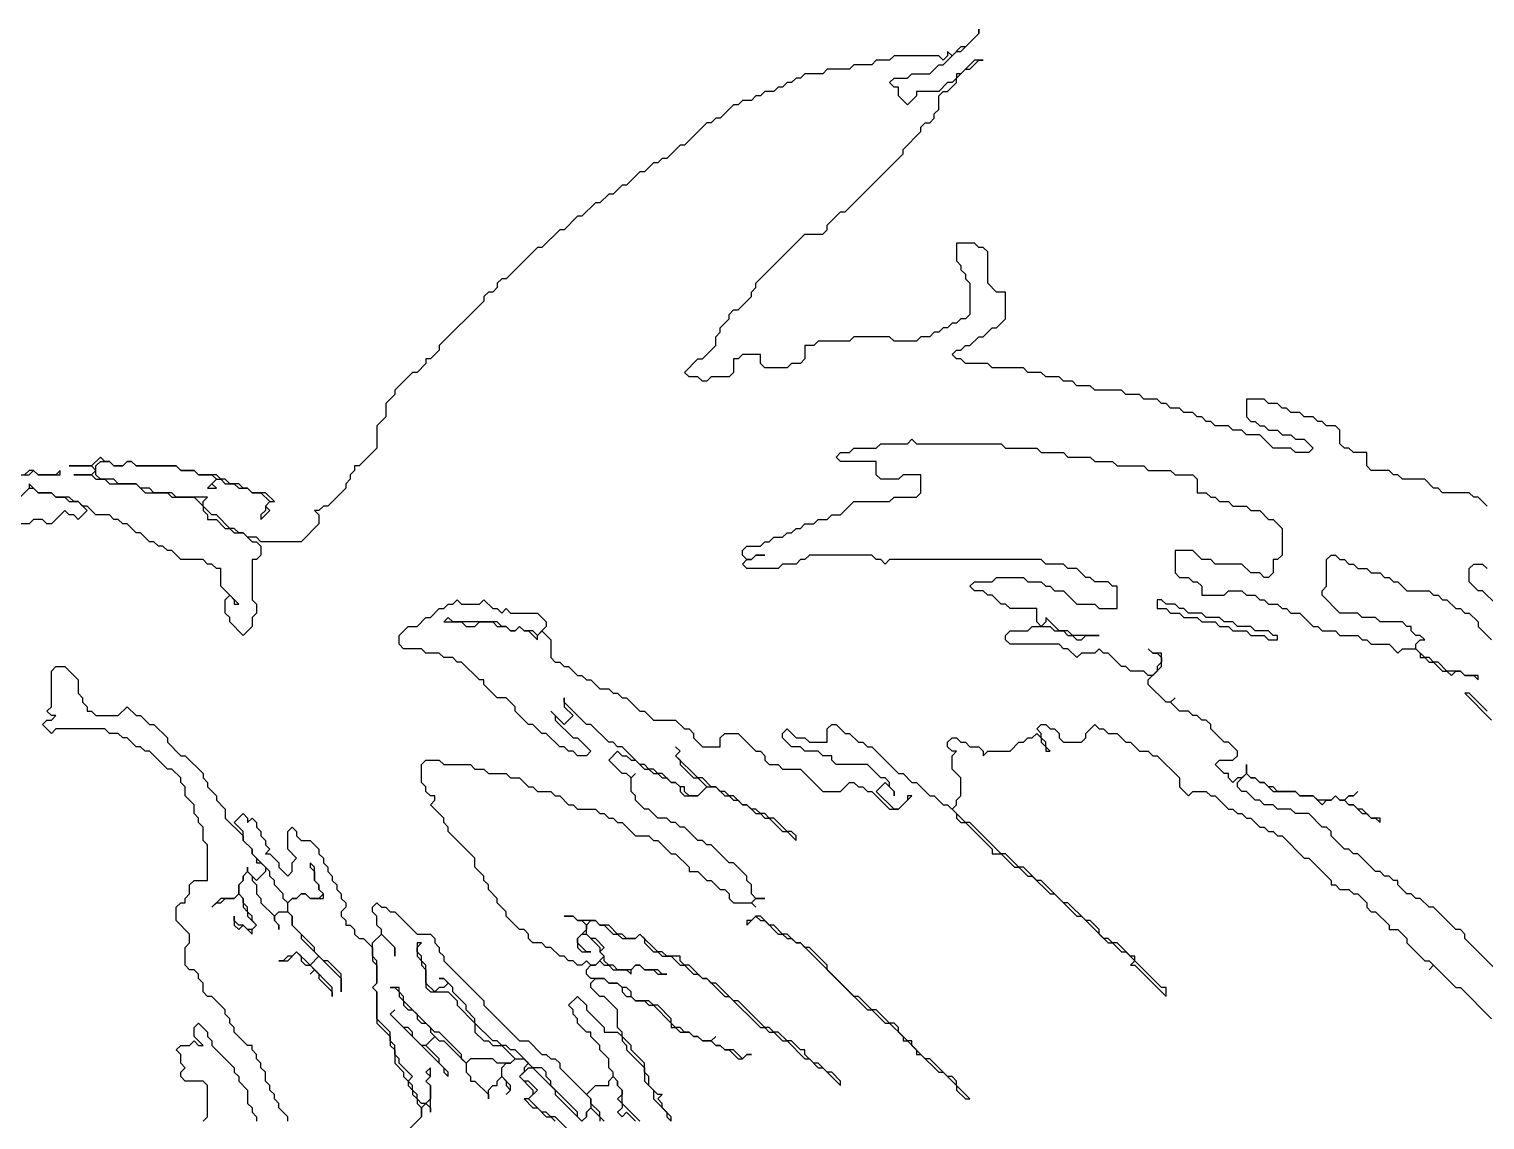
# Model space of a CAD drawing. Header units: metres. Extents: x 0 to 500, y 0 to 703.
# Drawn here: x 200.88 to 241.69, y 614.54 to 645.12 of the extents above; entities that cross this region are included whole.
import ezdxf

# ---------------------------------------------------------------- set-up
doc = ezdxf.new("R2010")
doc.units = ezdxf.units.M

msp = doc.modelspace()

# ---------------------------------------------------------------- linework, layer by layer
for points in [[(241.75, 631.75), (241.5, 632), (241.375, 632), (241.25, 632.125), (240.5, 632.125), (240.375, 632.25), (240.25, 632.25), (240, 632.5), (239.375, 632.5), (239.25, 632.625), (239.125, 632.625), (239, 632.75), (238.5, 632.75), (238.375, 632.875), (238.375, 633.25), (238, 633.25), (237.875, 633.375), (237.75, 633.375), (237.625, 633.5), (237.625, 633.875), (237.5, 634), (237.25, 634), (237.125, 634.125), (237, 634.125), (236.875, 634.25), (236.625, 634.25), (236.5, 634.375), (236.25, 634.375), (236.125, 634.5), (236, 634.5), (235.875, 634.625), (235.625, 634.625), (235.5, 634.75), (235, 634.75), (235, 634.25), (235.125, 634.125), (235.25, 634.125), (235.375, 634), (235.5, 634), (235.625, 633.875), (235.875, 633.875), (236, 633.75), (236.25, 633.75), (236.375, 633.625), (236.625, 633.625), (236.875, 633.375), (236.75, 633.25), (236.375, 633.25), (236.25, 633.375), (235.75, 633.375), (235.375, 633.75), (235, 633.75), (234.875, 633.875), (234.625, 633.875), (234.5, 634), (234.125, 634), (234, 634.125), (233.875, 634.125), (233.75, 634.25), (233.625, 634.25), (233.5, 634.375), (233.25, 634.375), (233.125, 634.5), (232.875, 634.5), (232.75, 634.625), (232.625, 634.625), (232.5, 634.75), (232.125, 634.75), (232, 634.875), (231.625, 634.875), (231.5, 635), (230.75, 635), (230.625, 635.125), (230.25, 635.125), (230.125, 635.25), (229.875, 635.25), (229.75, 635.375), (229.375, 635.375), (229.25, 635.5), (228.875, 635.5), (228.75, 635.625), (227.875, 635.625), (227.75, 635.75), (227.125, 635.75), (227, 635.875), (226.875, 635.875), (226.75, 636), (226.875, 636.125), (227, 636.125), (227.125, 636.25), (227.25, 636.25), (227.5, 636.5), (227.625, 636.5), (227.875, 636.75), (228, 636.75), (228.25, 637), (228.25, 637.75), (228, 637.75), (227.75, 638), (227.75, 638.875), (227.625, 639), (227.5, 639), (227.375, 639.125), (226.875, 639.125), (226.875, 638.625), (227, 638.5), (227, 638.375), (227.125, 638.25), (227.125, 638.125), (227.25, 638), (227.25, 637.125), (227.125, 637), (227, 637), (226.875, 636.875), (226.75, 636.875), (226.625, 636.75), (226.5, 636.75), (226.375, 636.625), (226.25, 636.625), (226.125, 636.5), (225.875, 636.5), (225.75, 636.375), (225.125, 636.375), (225, 636.5), (224, 636.5), (223.875, 636.375), (223, 636.375), (222.875, 636.25), (222.625, 636.25), (222.625, 635.875), (222.5, 635.75), (222.25, 635.75), (222.125, 635.625), (221.5, 635.625), (221.375, 635.75), (221.375, 636), (220.875, 636), (220.75, 635.875), (220.625, 635.875), (220.625, 635.5), (220.5, 635.375), (220, 635.375), (219.875, 635.25), (219.75, 635.25), (219.625, 635.375), (219.375, 635.375), (219.25, 635.5), (219.625, 635.875), (219.75, 635.875), (220.125, 636.25), (220.125, 636.5), (220.25, 636.625), (220.25, 636.75), (220.5, 637), (220.5, 637.125), (220.625, 637.25), (220.75, 637.25), (221.125, 637.625), (221.125, 637.75), (221.25, 637.875), (221.25, 638), (222.625, 639.375), (223.125, 639.375), (223.25, 639.5), (223.25, 639.625), (223.625, 640), (223.75, 640), (225.375, 641.625), (225.375, 641.75), (225.875, 642.25), (225.875, 642.375), (226, 642.5), (226.125, 642.5), (226.25, 642.625), (226.25, 642.75), (226.375, 642.875), (226.375, 643.25), (226.5, 643.375), (226.625, 643.375), (226.875, 643.625), (226.875, 643.75), (227.125, 644), (227.25, 644), (227.5, 644.25), (227.625, 644.25), (227.375, 644.25), (227, 643.875), (226.875, 643.875), (226.875, 643.75), (226.75, 643.625), (226.625, 643.625), (226.375, 643.375), (225.75, 643.375), (225.75, 643.25), (225.5, 643), (225.25, 643.25), (225.25, 643.5), (225.125, 643.5), (225, 643.625), (225.125, 643.75), (225.5, 643.75), (225.625, 643.875), (226.125, 643.875), (226.375, 644.125), (226.5, 644.125), (226.875, 644.5), (227, 644.5), (227.5, 645), (227.5, 645.125), (227.5, 645), (227.125, 644.625), (227, 644.625), (226.75, 644.375), (226.625, 644.5), (226.625, 644.375), (226.5, 644.25), (226.375, 644.375), (225.125, 644.375), (225, 644.25), (224.625, 644.25), (224.5, 644.125), (224, 644.125), (223.875, 644), (223.25, 644), (223.125, 643.875), (222.625, 643.875), (222.5, 643.75), (222.375, 643.75), (222.25, 643.625), (222.125, 643.625), (222, 643.5), (221.875, 643.5), (221.75, 643.375), (221.5, 643.375), (221.375, 643.25), (221.25, 643.25), (221.125, 643.125), (220.875, 643.125), (220.75, 643), (220.625, 643), (220.25, 642.625), (220.125, 642.625), (220, 642.5), (219.875, 642.5), (219.25, 641.875), (219.125, 641.875), (218.75, 641.5), (218.625, 641.5), (218.5, 641.375), (218.375, 641.375), (218.125, 641.125), (218, 641.125), (217.625, 640.75), (217.5, 640.75), (217.25, 640.5), (217.125, 640.5), (216.875, 640.25), (216.75, 640.25), (216.375, 639.875), (216.25, 639.875), (215.875, 639.5), (215.75, 639.5), (215.25, 639), (215.125, 639), (214.25, 638.125), (214.125, 638.125), (214, 638), (214, 637.875), (213.875, 637.75), (213.75, 637.75), (213.625, 637.625), (213.625, 637.5), (212.375, 636.25), (212.375, 636.125), (212.125, 635.875), (212, 635.875), (212, 635.75), (211.75, 635.5), (211.625, 635.5), (211.125, 635), (211.125, 634.875), (210.875, 634.625), (210.875, 634.25), (210.625, 634), (210.625, 633.375), (210.125, 632.875), (210, 632.875), (210, 632.75), (209.875, 632.625), (209.875, 632.5), (209.75, 632.375), (209.75, 632.25), (209.25, 631.75), (209.125, 631.75), (209, 631.625), (208.875, 631.625), (209, 631.5), (209, 631.25), (208.5, 630.75), (207.375, 630.75), (207.25, 630.875), (207, 630.875), (206.875, 631), (206.75, 631), (206.625, 631.125), (206.5, 631.125), (206.125, 631.5), (206, 631.5), (205.75, 631.75), (205.75, 631.875), (205.875, 632), (205, 632), (204.875, 632.125), (204.375, 632.125), (204.25, 632.25), (204, 632.25), (203.875, 632.375), (203.375, 632.375), (203.25, 632.5), (202.875, 632.5), (202.75, 632.625), (202.75, 632.875), (202.875, 633), (203.125, 633), (203.25, 632.875), (203.5, 632.875), (203.625, 633), (203.75, 633), (203.875, 632.875), (205, 632.875), (205.125, 632.75), (205.5, 632.75), (205.625, 632.625), (206, 632.625), (206.125, 632.5), (205.875, 632.25), (206.125, 632.25), (206, 632.375), (206.125, 632.5), (206.25, 632.5), (206.375, 632.375), (206.625, 632.375), (206.75, 632.25), (207, 632.25), (207.125, 632.125), (207.375, 632.125), (207.625, 631.875), (207.5, 631.75), (207.5, 631.625), (207.375, 631.5), (207.375, 631.375), (207.625, 631.625), (207.5, 631.75), (207.625, 631.875), (207.75, 631.875), (207.5, 632.125), (207.125, 632.125), (207, 632.25), (206.875, 632.25), (206.75, 632.375), (206.5, 632.375), (206.375, 632.5), (206.25, 632.5), (206.125, 632.625), (205.625, 632.625), (205.5, 632.75), (205.125, 632.75), (205, 632.875), (203.875, 632.875), (203.75, 633), (203.625, 633), (203.5, 632.875), (203.25, 632.875), (203.125, 633), (203, 633), (202.875, 633.125), (202.625, 632.875), (202, 632.875), (202.625, 632.875), (202.75, 632.75), (202.625, 632.625), (202.125, 632.625), (202.625, 632.625), (202.75, 632.5), (203, 632.5), (203.125, 632.375), (203.875, 632.375), (204.125, 632.125), (204.75, 632.125), (204.875, 632), (205.5, 632), (205.75, 631.75), (205.75, 631.625), (205.875, 631.5), (205.875, 631.375), (206.125, 631.375), (206.375, 631.125), (206.5, 631.125), (206.625, 631), (206.875, 631), (207.125, 630.75), (207.25, 630.75), (207.375, 630.625), (207.375, 630.375), (207.25, 630.25), (207.125, 630.25), (207.125, 629.125), (207.25, 629), (207.25, 628.75), (207.125, 628.625), (207.125, 628.375), (206.875, 628.125), (206.5, 628.5), (206.5, 628.625), (206.375, 628.75), (206.375, 629.125), (206.5, 629.25), (206.625, 629.125), (206.625, 629), (206.75, 629), (206.25, 629.5), (206.25, 630), (206.125, 630), (206, 630.125), (205.875, 630.125), (205.75, 630.25), (205.125, 630.25), (204.875, 630.5), (204.75, 630.5), (204.625, 630.625), (204.5, 630.625), (204.375, 630.75), (204.25, 630.75), (204, 631), (203.875, 631), (203.625, 631.25), (203.5, 631.25), (203.375, 631.375), (203.25, 631.375), (203.125, 631.5), (202.75, 631.5), (202.5, 631.75), (202.375, 631.75), (202.25, 631.875), (202.125, 631.875), (202, 632), (201.625, 632), (201.5, 632.125), (201.125, 632.125), (200.875, 632.375), (200.875, 632.25), (200.625, 632)], [(242.25, 618.5), (241.125, 619.625), (241.125, 619.75), (241, 619.875), (240.875, 619.875), (240.25, 620.5), (240.125, 620.5), (239.875, 620.75), (239.75, 620.75), (239.625, 620.875), (239.5, 620.875), (239.25, 621.125), (239.25, 621.25), (239.125, 621.25), (239, 621.375), (238.875, 621.375), (238.75, 621.5), (238.625, 621.5), (238.125, 622), (238, 622), (237.875, 622.125), (237.75, 622.125), (237.375, 622.5), (237.375, 622.625), (237.25, 622.75), (237.125, 622.75), (236.75, 623.125), (236.375, 623.125), (236.25, 623.25), (235.875, 623.25), (235.75, 623.375), (235.5, 623.375), (235.375, 623.5), (235.25, 623.5), (235, 623.75), (234.875, 623.75), (234.75, 623.875), (234.75, 624), (235, 624.25), (235.125, 624.125), (235.25, 624.125), (235.375, 624), (235.5, 624), (235.75, 623.75), (236.375, 623.75), (236.5, 623.625), (236.875, 623.625), (237.125, 623.375), (237.25, 623.5), (237.375, 623.5), (237.5, 623.625), (237.625, 623.5), (237.75, 623.5), (237.875, 623.375), (238, 623.375), (238.25, 623.125), (238.375, 623.125), (238.5, 623), (238.625, 623), (238.75, 622.875), (238.75, 623), (238.5, 623), (238.25, 623.25), (238.125, 623.25), (238, 623.375), (237.875, 623.375), (237.75, 623.5), (237.875, 623.625), (238, 623.625), (238.125, 623.75), (238, 623.625), (237.875, 623.625), (237.75, 623.5), (237.625, 623.5), (237.5, 623.625), (237.375, 623.5), (237, 623.5), (236.875, 623.625), (236.5, 623.625), (236.375, 623.75), (235.875, 623.75), (235.75, 623.875), (235.625, 623.875), (235.5, 624), (235.375, 624), (235.25, 624.125), (235.125, 624.125), (235, 624.25), (235, 624.5), (235, 624.25), (234.875, 624.125), (234.75, 624.125), (234.625, 624), (234.5, 624.125), (234.5, 624.25), (234.375, 624.25), (234.125, 624.5), (234.25, 624.625), (234.625, 624.625), (234.75, 624.75), (234.75, 624.875), (234.5, 625.125), (234.375, 625.125), (234, 625.5), (234, 625.625), (233.875, 625.75), (233.75, 625.75), (233.625, 625.875), (233.5, 625.875), (233.375, 626), (233.125, 626), (232.875, 626.25), (233, 626.375), (232.875, 626.25), (232.75, 626.25), (232.25, 626.75), (232.25, 626.875), (232.625, 627.25), (232.625, 627.625), (232.375, 627.625), (232.25, 627.75), (232.375, 627.625), (232.5, 627.625), (232.625, 627.5), (232.625, 627.375), (232.5, 627.25), (232.5, 627.125), (232.375, 627), (232.25, 627), (232.125, 627.125), (231.75, 627.125), (231.625, 627.25), (231.5, 627.25), (231.125, 627.625), (231, 627.625), (230.875, 627.75), (230.75, 627.625), (230.375, 627.625), (230.25, 627.5), (230, 627.75), (229.875, 627.75), (229.75, 627.875), (228.375, 627.875), (228.25, 628), (228.25, 628.125), (228.375, 628.25), (228.875, 628.25), (229, 628.375), (229.5, 628.375), (229.625, 628.25), (229.875, 628.25), (230, 628.125), (230.125, 628.125), (230.25, 628), (230.375, 628), (230.5, 628.125), (230.875, 628.125), (230.125, 628.125), (230, 628.25), (229.75, 628.25), (229.375, 628.625), (229.375, 628.5), (229.25, 628.375), (229.125, 628.5), (229.125, 628.875), (228.375, 628.875), (228.25, 629), (228.125, 629), (227.875, 629.25), (227.75, 629.25), (227.625, 629.375), (227.375, 629.375), (227.25, 629.5), (227.375, 629.625), (227.875, 629.625), (228, 629.75), (228.75, 629.75), (228.875, 629.625), (229.25, 629.625), (229.375, 629.5), (229.5, 629.5), (229.625, 629.375), (229.875, 629.375), (230.25, 629), (230.75, 629), (230.875, 628.875), (231.375, 628.875), (231.375, 629.5), (231.25, 629.5), (231.125, 629.625), (230.75, 629.625), (230.625, 629.75), (230.5, 629.75), (230.25, 630), (230, 630), (229.875, 630.125), (229.375, 630.125), (229.25, 630.25), (225, 630.25), (224.875, 630.125), (224.75, 630.25), (224.625, 630.25), (224.5, 630.375), (222.75, 630.375), (222.625, 630.25), (222.5, 630.25), (222.375, 630.125), (222, 630.125), (221.875, 630), (221, 630), (220.875, 630.125), (221, 630.25), (221.125, 630.25), (221.25, 630.375), (221.5, 630.375), (221.25, 630.375), (221.125, 630.25), (221, 630.25), (220.875, 630.375), (220.875, 630.5), (221, 630.625), (221.375, 630.625), (221.5, 630.75), (221.625, 630.75), (221.75, 630.875), (222, 630.875), (222.125, 631), (222.25, 631), (222.375, 631.125), (222.5, 631.125), (222.625, 631.25), (222.875, 631.25), (223, 631.375), (223.25, 631.375), (223.375, 631.5), (223.625, 631.5), (224, 631.875), (225, 631.875), (225.125, 632), (225.75, 632), (225.875, 632.125), (225.875, 632.625), (225.375, 632.625), (225.25, 632.5), (224.75, 632.5), (224.625, 632.625), (224.625, 633), (223.625, 633), (223.5, 633.125), (223.625, 633.25), (223.875, 633.25), (224, 633.375), (224.625, 633.375), (224.75, 633.5), (225.5, 633.5), (225.625, 633.625), (225.75, 633.5), (228.125, 633.5), (228.25, 633.375), (229.125, 633.375), (229.25, 633.25), (229.875, 633.25), (230, 633.125), (230.625, 633.125), (230.75, 633), (231.25, 633), (231.375, 632.875), (232.125, 632.875), (232.25, 632.75), (232.875, 632.75), (233, 632.625), (233.5, 632.625), (233.625, 632.5), (233.625, 632.125), (233.875, 632.125), (234, 632), (234.125, 632), (234.25, 631.875), (234.5, 631.875), (234.625, 631.75), (235, 631.75), (235.125, 631.625), (235.375, 631.625), (235.625, 631.375), (235.75, 631.375), (236, 631.125), (236, 630.375), (235.875, 630.25), (235.75, 630.25), (235.75, 629.875), (235.625, 629.75), (235.5, 629.75), (235.375, 629.875), (235.125, 629.875), (234.875, 630.125), (234.125, 630.125), (234, 630.25), (233.75, 630.25), (233.5, 630.5), (233, 630.5), (233, 629.875), (233.125, 629.75), (233.375, 629.75), (233.5, 629.625), (233.625, 629.625), (233.75, 629.5), (233.75, 629.25), (234.375, 629.25), (234.5, 629.375), (234.875, 629.375), (235, 629.25), (235.25, 629.25), (235.375, 629.125), (235.5, 629.125), (235.625, 629), (235.875, 629), (236, 628.875), (236.125, 628.875), (236.25, 628.75), (236.5, 628.75), (236.875, 628.375), (237, 628.375), (237.125, 628.25), (237.5, 628.25), (237.625, 628.125), (238.125, 628.125), (238.25, 628), (238.375, 628), (238.5, 627.875), (239, 627.875), (239.25, 627.625), (239.375, 627.75), (239.75, 627.75), (239.875, 627.625), (239.875, 627.5), (240, 627.5), (240.125, 627.375), (240.25, 627.375), (240.5, 627.125), (240.625, 627.125), (240.75, 627), (240.875, 627.125), (241, 627.125), (241.125, 627), (241.375, 627), (241.5, 626.875), (241.5, 627), (241.125, 627), (241, 627.125), (240.625, 627.125), (240.375, 627.375), (240.25, 627.375), (240.125, 627.5), (240, 627.5), (239.75, 627.75), (239.75, 627.875), (239.875, 628), (240, 628), (239.875, 628.125), (239.75, 628.125), (239.625, 628.25), (239.625, 628.375), (239.5, 628.375), (239.375, 628.5), (238.75, 628.5), (238.625, 628.625), (238.25, 628.625), (238.125, 628.75), (237.625, 628.75), (237.125, 629.25), (237.125, 629.375), (237.25, 629.5), (237.25, 630.25), (237.375, 630.375), (237.5, 630.375), (237.625, 630.25), (237.75, 630.25), (237.875, 630.125), (238, 630.125), (238.125, 630), (238.375, 630), (238.5, 629.875), (238.75, 629.875), (238.875, 629.75), (239, 629.75), (239.125, 629.625), (239.25, 629.625), (239.5, 629.375), (240.125, 629.375), (240.25, 629.25), (240.375, 629.25), (240.5, 629.125), (240.625, 629.125), (240.875, 628.875), (241, 628.875), (241.125, 628.75), (241.25, 628.75), (241.5, 628.5), (241.5, 628.375), (241.875, 628)], [(200.625, 632.625), (200.875, 632.625), (201, 632.75), (201.125, 632.625), (201.75, 632.625), (201.75, 632.75), (201.625, 632.625), (201.125, 632.625), (201, 632.75), (200.875, 632.75), (200.75, 632.625)], [(200.625, 632), (200.875, 632.25), (201, 632.25), (201.125, 632.125), (201.5, 632.125), (201.625, 632), (201.875, 632), (202, 631.875), (202.25, 631.875), (202.5, 631.625), (202.25, 631.375), (202.125, 631.5), (202, 631.5), (201.875, 631.625), (201.5, 631.25), (201.375, 631.25), (201.25, 631.375), (201, 631.375), (200.875, 631.25), (200.625, 631.25)], [(242, 629), (241.625, 629.375), (241.5, 629.375), (241.25, 629.625), (241.25, 630), (241.375, 630.125), (241.625, 630.125), (241.75, 630)], [(218.875, 614.5), (218.875, 614.625), (218.625, 614.875), (218.625, 615), (218.5, 615.125), (218.625, 615.25), (218.5, 615.25), (218.25, 615.5), (218.25, 615.75), (218.125, 615.875), (218.125, 616.125), (217.75, 616.5), (217.75, 616.625), (217.5, 616.875), (217.5, 617), (217.375, 617.125), (217.375, 617.625), (217, 618), (216.875, 618), (216.625, 618.25), (216.625, 618.375), (216.75, 618.5), (217, 618.5), (217.125, 618.375), (217.375, 618.375), (217.5, 618.25), (217.5, 618.125), (217.625, 618), (217.75, 618), (217.875, 617.875), (218.125, 617.875), (218.25, 617.75), (218.375, 617.75), (218.875, 617.25), (218.875, 617.125), (219, 617.125), (219.125, 617), (219.375, 617), (219.5, 616.875), (219.625, 616.875), (219.75, 616.75), (220, 616.75), (220.125, 616.625), (220.25, 616.625), (220.375, 616.5), (220.5, 616.5), (220.75, 616.25), (220.875, 616.25), (221, 616.375), (221.125, 616.375), (221, 616.375), (220.875, 616.25), (220.625, 616.5), (220.375, 616.5), (220.25, 616.625), (220.125, 616.625), (220, 616.75), (220.125, 616.875), (220, 616.75), (219.75, 616.75), (219.625, 616.875), (219.5, 616.875), (219.375, 617), (219.25, 617), (219.125, 617.125), (219, 617.125), (218.875, 617.25), (218.875, 617.375), (218.5, 617.75), (218.375, 617.75), (218.25, 617.875), (217.875, 617.875), (217.75, 618), (217.75, 618.125), (217.625, 618.25), (217.5, 618.25), (217.375, 618.375), (217.125, 618.375), (217, 618.5), (216.625, 618.5), (216.5, 618.625), (216.5, 618.75), (216.625, 618.875), (216.75, 618.875), (216.875, 619), (217, 618.875), (217.125, 618.875), (217.25, 618.75), (217.625, 618.75), (217.75, 618.625), (217.75, 618.75), (217.875, 618.875), (218, 618.875), (218.125, 618.75), (218.375, 618.75), (218.5, 618.625), (218.75, 618.625), (218.625, 618.625), (218.5, 618.75), (218.125, 618.75), (218, 618.875), (217.875, 618.875), (217.75, 618.75), (217.375, 618.75), (217.25, 618.875), (217.125, 618.875), (217, 619), (217, 619.125), (216.875, 619.25), (217, 619.375), (216.75, 619.625), (216.625, 619.625), (216.5, 619.75), (216.5, 620), (216.625, 620.125), (216.75, 620.125), (216.875, 620), (217, 620), (217.25, 619.75), (217.375, 619.75), (217.5, 619.625), (217.875, 619.625), (218, 619.75), (218.125, 619.625), (218.125, 619.5), (218.375, 619.25), (218.5, 619.25), (218.625, 619.125), (218.875, 619.125), (219.125, 618.875), (219.25, 618.875), (219.5, 618.625), (219.625, 618.625), (219.75, 618.5), (219.875, 618.5), (220.375, 618), (220.5, 618), (221.375, 617.125), (221.5, 617.125), (221.625, 617), (221.75, 617), (222, 616.75), (222.125, 616.75), (222.625, 616.25), (222.75, 616.25), (223, 616), (223.125, 616), (223.625, 615.5), (223.625, 615.625), (223.375, 615.875), (223.25, 615.875), (223, 616.125), (222.875, 616.125), (222.625, 616.375), (222.625, 616.5), (222.5, 616.5), (222.25, 616.75), (222.125, 616.75), (221.875, 617), (221.75, 617), (221.625, 617.125), (221.5, 617.125), (220.75, 617.875), (220.625, 617.875), (220.125, 618.375), (220, 618.375), (219.875, 618.5), (219.75, 618.5), (219.375, 618.875), (219.25, 618.875), (219.125, 619), (219.125, 619.125), (218.75, 619.125), (218.625, 619.25), (218.5, 619.25), (218, 619.75), (217.875, 619.625), (217.625, 619.625), (217.5, 619.75), (217.375, 619.75), (217.125, 620), (216.875, 620), (216.75, 620.125), (216.25, 620.125), (216.125, 620.25), (215.875, 620.25), (216.125, 620.25), (216.25, 620.125), (216.375, 620.125), (216.5, 620), (216.5, 619.875), (216.25, 619.625), (216.25, 619.375), (216.375, 619.25), (216.625, 619.25), (216.5, 619.25), (216.25, 619.5), (216.25, 619.625), (216.375, 619.75), (216.5, 619.75), (216.875, 619.375), (216.875, 619.25), (217, 619.125), (216.75, 618.875), (216.625, 618.875), (216.5, 619), (216.375, 618.875), (216.25, 618.875), (216.125, 619), (216, 619), (215.875, 619.125), (215.75, 619.125), (215.5, 619.375), (215.375, 619.375), (215.25, 619.5), (215, 619.5), (214.875, 619.625), (214.875, 619.75), (214.75, 619.875), (214.625, 619.875), (214.25, 620.25), (214.25, 620.375), (214, 620.625), (214, 620.75), (213.75, 621), (213.75, 621.125), (213.625, 621.25), (213.625, 621.375), (213.375, 621.625), (213.375, 621.875), (212.625, 622.625), (212.625, 622.75), (212.5, 622.875), (212.5, 623), (212.125, 623.375), (212.25, 623.5), (212.25, 623.625), (212.125, 623.625), (212, 623.75), (212, 623.875), (211.875, 624), (211.875, 624.5), (212, 624.625), (212.375, 624.625), (212.5, 624.5), (213.25, 624.5), (213.375, 624.375), (213.625, 624.375), (213.75, 624.25), (214.25, 624.25), (214.375, 624.125), (214.625, 624.125), (214.875, 623.875), (215, 623.875), (215.125, 623.75), (215.5, 623.75), (215.625, 623.625), (215.75, 623.625), (216, 623.375), (216.125, 623.375), (216.25, 623.25), (216.75, 623.25), (216.875, 623.125), (217, 623.125), (217.125, 623), (217.25, 623), (217.375, 622.875), (217.5, 622.875), (217.875, 622.5), (218.25, 622.5), (218.375, 622.375), (218.5, 622.375), (218.875, 622), (219, 622), (219.375, 621.625), (219.375, 621.5), (219.625, 621.5), (219.875, 621.25), (220, 621.25), (220.25, 621), (220.375, 621), (220.5, 620.875), (220.5, 620.75), (220.625, 620.625), (221.125, 620.625), (221.25, 620.5), (221.125, 620.625), (221.25, 620.75), (221.5, 620.75), (221.25, 620.75), (221.125, 620.875), (221.125, 621.125), (221, 621.25), (221, 621.375), (220.625, 621.75), (220.5, 621.75), (220, 622.25), (219.875, 622.25), (219.75, 622.375), (219.625, 622.375), (219.25, 622.75), (219.125, 622.75), (219, 622.875), (218.875, 622.875), (218.75, 623), (218.5, 623), (218.25, 623.25), (218.125, 623.25), (217.875, 623.5), (217.875, 623.625), (217.75, 623.75), (217.75, 624.125), (217.875, 624.25), (217.75, 624.125), (217.625, 624.25), (217.5, 624.25), (217.125, 624.625), (217.375, 624.875), (217.5, 624.75), (217.625, 624.75), (217.75, 624.625), (217.875, 624.625), (218.125, 624.375), (218.25, 624.375), (218.375, 624.25), (218.5, 624.25), (218.625, 624.125), (218.75, 624.125), (218.875, 624), (219, 624), (219.125, 623.875), (219.125, 623.75), (219.25, 623.625), (219.625, 623.625), (219.875, 623.875), (220.125, 623.875), (220.375, 623.625), (220.5, 623.625), (220.625, 623.5), (220.75, 623.5), (220.875, 623.375), (221, 623.375), (221.25, 623.125), (221.375, 623.125), (221.5, 623), (221.625, 623), (222, 622.625), (222.125, 622.625), (222.375, 622.375), (222.375, 622.5), (222.25, 622.625), (222.125, 622.625), (221.75, 623), (221.625, 623), (221.5, 623.125), (221.375, 623.125), (221.25, 623.25), (221.125, 623.25), (221, 623.375), (220.875, 623.375), (220.625, 623.625), (220.5, 623.625), (220.375, 623.75), (220.25, 623.75), (220.125, 623.875), (220, 623.875), (219.75, 624.125), (219.625, 624.125), (219, 624.75), (219.125, 624.875), (219, 625), (219.125, 624.875), (219, 624.75), (219.125, 624.625), (219.125, 624.5), (219.5, 624.125), (219.625, 624.125), (219.875, 623.875), (219.625, 623.625), (219.375, 623.625), (219.25, 623.75), (219.25, 623.875), (219.125, 623.875), (219, 624), (218.875, 624), (218.625, 624.25), (218.5, 624.25), (218.375, 624.375), (218.25, 624.375), (218.125, 624.5), (218, 624.5), (217.5, 625), (217.375, 625), (217.25, 625.125), (217.125, 625.125), (216.625, 625.625), (216.5, 625.625), (215.875, 626.25), (215.875, 626.375), (215.875, 626.125), (216.125, 625.875), (215.875, 625.625), (215.5, 626), (215.625, 625.875), (215.625, 625.75), (216.125, 625.25), (216.25, 625.25), (216.625, 624.875), (216.5, 624.75), (216.25, 624.75), (216.125, 624.875), (216, 624.875), (215.875, 625), (215.75, 625), (215.375, 625.375), (215.25, 625.375), (215, 625.625), (214.875, 625.625), (214.5, 626), (214.5, 626.125), (214.25, 626.375), (214, 626.375), (213.625, 626.75), (213.625, 626.875), (213.5, 626.875), (213, 627.375), (212.875, 627.375), (212.75, 627.5), (212.5, 627.5), (212.375, 627.625), (212, 627.625), (211.875, 627.75), (211.375, 627.75), (211.25, 627.875), (211.25, 628.125), (211.5, 628.375), (211.75, 628.375), (212, 628.625), (212.125, 628.625), (212.375, 628.875), (212.5, 628.875), (212.625, 629), (212.75, 629), (212.875, 629.125), (213, 629), (213.5, 629), (213.625, 629.125), (213.875, 628.875), (214, 628.875), (214.125, 628.75), (214.25, 628.875), (214.375, 628.75), (215.125, 628.75), (215.375, 628.5), (215.375, 628.375), (215.125, 628.125), (215, 628.25), (214.75, 628.25), (214.625, 628.375), (214.5, 628.25), (214.375, 628.25), (214.25, 628.375), (214.125, 628.375), (214, 628.5), (212.75, 628.5), (212.625, 628.625), (212.5, 628.5), (213, 628.5), (213.125, 628.375), (213.375, 628.375), (213.5, 628.5), (213.875, 628.5), (214, 628.375), (214.25, 628.375), (214.375, 628.25), (214.5, 628.25), (214.625, 628.375), (214.75, 628.25), (214.875, 628.25), (215.125, 628), (215.125, 628.125), (215.25, 628.25), (215.5, 628), (215.5, 627.5), (215.625, 627.375), (215.75, 627.375), (215.875, 627.25), (216, 627.25), (216.25, 627), (216.375, 627), (216.5, 626.875), (216.625, 626.875), (216.875, 626.625), (217.125, 626.625), (217.25, 626.5), (217.375, 626.5), (217.5, 626.375), (217.625, 626.375), (218, 626), (218.125, 626), (218.375, 625.75), (219, 625.75), (219.25, 625.5), (219.375, 625.5), (219.5, 625.375), (219.5, 625.25), (219.75, 625), (220.25, 625), (220.25, 625.25), (220.375, 625.375), (220.75, 625.375), (221.25, 624.875), (221.375, 624.875), (221.5, 624.75), (221.5, 624.625), (221.625, 624.5), (221.875, 624.5), (222, 624.375), (222.5, 624.375), (223.125, 623.75), (223.625, 623.75), (223.875, 624), (224, 624), (224.125, 623.875), (224.25, 623.875), (224.375, 623.75), (224.5, 623.75), (225, 623.25), (225.25, 623.25), (225.625, 623.625), (225.5, 623.625), (225.5, 623.5), (225.25, 623.25), (225.125, 623.25), (224.625, 623.75), (224.875, 624), (225.125, 623.75), (225.125, 623.625), (225.125, 623.75), (225, 623.875), (225, 624), (224.875, 624.125), (224.75, 624.125), (224.375, 624.5), (223.5, 624.5), (223.375, 624.625), (223.375, 624.75), (223.125, 624.75), (223, 624.875), (222.625, 624.875), (222.5, 625), (222.25, 625), (222, 625.25), (222, 625.375), (222.125, 625.5), (222.375, 625.25), (222.625, 625.25), (222.75, 625.125), (223.25, 625.125), (223.25, 625.5), (223.375, 625.625), (223.5, 625.625), (223.75, 625.375), (223.875, 625.375), (224.125, 625.125), (224.25, 625.125), (224.375, 625), (224.5, 625), (225.25, 624.25), (225.375, 624.25), (225.625, 624), (225.75, 624), (226.125, 623.625), (226.25, 623.625), (226.5, 623.375), (226.625, 623.375), (226.875, 623.125), (226.875, 623), (227, 622.875), (227.125, 622.875), (227.875, 622.125), (227.875, 622), (228.125, 622), (228.5, 621.625), (228.625, 621.625), (228.875, 621.375), (229, 621.375), (229.5, 620.875), (229.625, 620.875), (230.25, 620.25), (230.375, 620.25), (231.125, 619.5), (231.25, 619.5), (231.5, 619.25), (231.625, 619.25), (231.875, 619), (231.75, 618.875), (231.875, 618.875), (232.75, 618), (232.75, 618.25), (232.625, 618.25), (231.875, 619), (231.875, 619.125), (231.75, 619.125), (231.375, 619.5), (231.25, 619.5), (231.125, 619.625), (231, 619.625), (230.875, 619.75), (230.875, 619.875), (230.625, 620.125), (230.5, 620.125), (230, 620.625), (229.875, 620.625), (229.25, 621.25), (229.125, 621.25), (228.75, 621.625), (228.625, 621.625), (228.25, 622), (228.125, 622), (227.25, 622.875), (227.125, 622.875), (226.75, 623.25), (226.875, 623.375), (226.875, 623.5), (227, 623.625), (227, 624.125), (226.75, 624.375), (226.75, 624.75), (226.875, 624.875), (226.75, 624.875), (226.625, 625), (226.625, 625.125), (226.75, 625.25), (226.875, 625.25), (227, 625.125), (227.125, 625.125), (227.25, 625), (227.5, 625), (227.625, 624.875), (227.625, 624.75), (227.75, 624.875), (228.375, 624.875), (228.625, 625.125), (228.75, 625.125), (228.875, 625.25), (229, 625.25), (229.125, 625.375), (229.25, 625.25), (229.25, 625.125), (229.375, 625), (229.375, 624.875), (229.5, 624.875), (229.375, 625), (229.375, 625.125), (229.25, 625.25), (229.25, 625.375), (229.125, 625.5), (229.25, 625.625), (229.375, 625.625), (229.5, 625.5), (229.625, 625.5), (229.75, 625.375), (229.75, 625.25), (229.875, 625.125), (230.375, 625.125), (230.5, 625.25), (230.5, 625.375), (230.75, 625.625), (230.875, 625.5), (231, 625.5), (231.125, 625.375), (231.375, 625.375), (231.625, 625.125), (231.75, 625.125), (232, 624.875), (232.25, 624.875), (232.375, 624.75), (232.5, 624.75), (233.125, 624.125), (233.125, 623.875), (233.375, 623.625), (233.5, 623.75), (233.875, 623.75), (234, 623.625), (234.125, 623.625), (234.5, 623.25), (234.625, 623.25), (234.75, 623.125), (234.875, 623.125), (235, 623), (235.125, 623), (235.375, 622.75), (235.5, 622.75), (235.625, 622.625), (235.75, 622.625), (235.875, 622.5), (236, 622.5), (236.625, 621.875), (236.75, 621.875), (237.375, 621.25), (237.375, 621.125), (237.5, 621.125), (237.625, 621), (237.875, 621), (238, 620.875), (238.125, 620.875), (238.375, 620.625), (238.375, 620.5), (238.5, 620.375), (238.625, 620.375), (239, 620), (239, 619.875), (239.25, 619.875), (239.5, 619.625), (239.5, 619.5), (240, 619), (240.125, 619), (240.25, 618.875), (240.125, 618.75), (240.25, 618.875), (240.875, 618.25), (241, 618.25), (241.875, 617.375)], [(208.125, 614.5), (208.125, 614.625), (207.875, 614.875), (207.875, 615), (207.75, 615.125), (207.75, 615.25), (207.625, 615.375), (207.625, 615.5), (207.5, 615.625), (207.5, 615.875), (207.375, 616), (207.375, 616.125), (207.25, 616.25), (207.25, 616.375), (207.125, 616.5), (207.125, 616.625), (207, 616.625), (206.625, 617), (206.625, 617.125), (206.5, 617.25), (206.5, 617.375), (206.375, 617.5), (206.375, 617.625), (206, 618), (205.875, 618), (205.75, 618.125), (205.75, 618.375), (205.625, 618.5), (205.625, 618.625), (205.5, 618.75), (205.375, 618.75), (205.25, 618.875), (205.25, 619.375), (205.375, 619.5), (205.375, 619.75), (205, 620.125), (205, 620.5), (205.125, 620.625), (205.25, 620.625), (205.25, 620.75), (205.375, 620.875), (205.375, 621.125), (205.5, 621.25), (205.875, 621.25), (205.875, 622.25), (205.75, 622.375), (205.75, 622.75), (205.625, 622.875), (205.625, 623), (205.5, 623.125), (205.5, 623.375), (205.25, 623.625), (205.25, 623.875), (205.125, 624), (205.125, 624.125), (204.875, 624.375), (204.75, 624.375), (204.25, 624.875), (204.125, 624.875), (204, 625), (203.875, 625), (203.625, 625.25), (203.5, 625.25), (203.375, 625.375), (203.125, 625.375), (203, 625.5), (201.625, 625.5), (201.5, 625.375), (201.25, 625.625), (201.375, 625.75), (201.5, 625.75), (201.625, 625.875), (201.5, 625.875), (201.375, 626), (201.5, 626.125), (201.5, 627.125), (201.625, 627.25), (201.875, 627.25), (202.25, 626.875), (202.25, 626.5), (202.375, 626.375), (202.375, 626.25), (202.5, 626.125), (202.5, 626), (202.625, 626), (202.75, 625.875), (203.375, 625.875), (203.625, 626.125), (203.875, 625.875), (204, 625.875), (204.25, 625.625), (204.375, 625.625), (204.75, 625.25), (204.75, 625.125), (205.125, 624.75), (205.25, 624.75), (205.75, 624.25), (205.75, 624.125), (205.875, 624), (205.875, 623.875), (206.125, 623.625), (206.125, 623.5), (206.375, 623.25), (206.375, 623), (206.875, 622.5), (206.875, 622.375), (207.125, 622.125), (207.125, 622), (207.25, 621.875), (207.25, 621.75), (207.375, 621.75), (207.5, 621.625), (207.5, 621.5), (207.25, 621.25), (207, 621.5), (207, 621.625), (207, 621.5), (206.875, 621.375), (206.875, 621.25), (206.75, 621.125), (206.75, 620.875), (206.625, 620.75), (206.25, 620.75), (206, 620.5), (206.125, 620.625), (206.25, 620.625), (206.375, 620.75), (206.625, 620.75), (206.75, 620.875), (206.875, 620.75), (206.875, 620.5), (207, 620.375), (207, 620.25), (207.25, 620), (207.125, 619.875), (207, 619.875), (206.875, 620), (206.75, 620), (206.625, 620.125), (206.625, 620.25), (206.625, 620), (206.75, 619.875), (206.875, 620), (207.125, 619.75), (207.125, 619.875), (207.25, 620), (207.125, 620.125), (207.125, 620.25), (207, 620.375), (207, 620.5), (206.875, 620.625), (206.875, 620.75), (206.75, 620.875), (206.75, 621.125), (206.875, 621.25), (206.875, 621.375), (207, 621.5), (207.125, 621.375), (207.125, 621.25), (207.25, 621.125), (207.25, 620.875), (207.375, 620.75), (207.375, 620.625), (207.75, 620.25), (207.75, 620.125), (207.875, 620), (207.875, 619.875), (207.875, 620), (207.75, 620.125), (207.75, 620.25), (207.875, 620.375), (208.125, 620.375), (208.25, 620.25), (208.25, 620), (208.5, 619.75), (208.5, 619.625), (209, 619.125), (208.75, 618.875), (208.375, 619.25), (208.25, 619.125), (208.125, 619.125), (208, 619), (207.875, 619), (208.125, 619), (208.375, 619.25), (208.5, 619.125), (208.5, 619), (208.625, 618.875), (208.75, 618.875), (208.875, 618.75), (208.75, 618.625), (208.875, 618.75), (209, 618.625), (209, 618.5), (209.375, 618.125), (209.375, 618), (209.375, 618.25), (208.75, 618.875), (209, 619.125), (209.625, 618.5), (209.625, 618.125), (209.625, 618.625), (209.25, 619), (209.125, 619), (208.875, 619.25), (208.875, 619.375), (208.25, 620), (208.25, 620.25), (208.125, 620.375), (208.125, 620.625), (208.25, 620.75), (208.375, 620.75), (208.5, 620.875), (208.625, 620.875), (208.75, 620.75), (209.125, 620.75), (209.125, 620.875), (209, 621), (209, 621.125), (208.875, 621.25), (208.875, 621.625), (208.75, 621.75), (208.75, 621.625), (208.875, 621.5), (208.875, 621.25), (209, 621.125), (209, 621), (209.125, 620.875), (209, 620.75), (208.75, 620.75), (208.625, 620.875), (208.5, 620.875), (208.375, 620.75), (208.25, 620.75), (208.125, 620.625), (208, 620.75), (208, 620.875), (207.75, 621.125), (207.75, 621.25), (207.625, 621.375), (207.625, 621.5), (207.125, 622), (207.125, 622.125), (206.875, 622.375), (206.875, 622.625), (206.625, 622.875), (206.875, 623.125), (207, 623), (207, 622.875), (207.125, 623), (207.25, 622.875), (207.25, 622.75), (207.375, 622.625), (207.375, 622.5), (207.5, 622.375), (207.5, 622.25), (207.625, 622.125), (207.5, 622), (207.625, 622), (207.875, 621.75), (207.875, 621.625), (208.125, 621.375), (208.25, 621.5), (208.25, 621.75), (208.375, 621.875), (208.125, 622.125), (208.125, 622.625), (208.25, 622.75), (208.375, 622.625), (208.375, 622.5), (208.5, 622.375), (208.75, 622.375), (209, 622.125), (209, 622), (209.125, 621.875), (209.125, 621.75), (209.25, 621.625), (209.25, 621.5), (209.375, 621.375), (209.375, 621.25), (209.5, 621.125), (209.5, 621), (209.625, 620.875), (209.625, 620.75), (209.75, 620.625), (209.75, 620.5), (209.625, 620.375), (209.625, 620.25), (209.75, 620.125), (209.75, 620), (209.875, 620), (210, 619.875), (210, 619.75), (210.125, 619.625), (210.25, 619.625), (210.5, 619.375), (210.5, 619), (210.625, 618.875), (210.625, 618.375), (210.5, 618.25), (210.625, 618.125), (210.625, 617.25), (211, 616.875), (211, 616.625), (211.125, 616.5), (211.125, 616.125), (211.375, 615.875), (211.375, 615.75), (211.5, 615.625), (211.5, 615.5), (211.625, 615.375), (211.625, 615.25), (211.75, 615.125), (211.75, 615), (211.875, 614.875), (211.875, 614.625), (211.625, 614.375)], [(241.75, 626), (241.25, 626.5), (241.125, 626.5), (241.875, 625.75)], [(211.5, 614.25), (211.875, 614.625), (211.875, 614.875), (212, 615), (212.125, 614.875), (212.125, 614.75), (212.125, 615.5), (212, 615.625), (212.125, 615.75), (212.125, 616), (212, 615.875), (212.125, 615.75), (212, 615.625), (212.125, 615.5), (212.125, 615.125), (212, 615), (211.875, 615), (211.75, 615.125), (211.75, 615.25), (211.625, 615.375), (211.625, 615.5), (211.5, 615.625), (211.625, 615.75), (211.25, 616.125), (211.25, 616.25), (211.125, 616.375), (211.125, 616.625), (211, 616.75), (211, 617), (210.625, 617.375), (210.625, 618.125), (210.5, 618.25), (210.625, 618.375), (210.625, 619), (210.5, 619.125), (210.5, 619.5), (210.75, 619.75), (211.125, 619.375), (211.125, 619.125), (211.125, 619.375), (210.75, 619.75), (210.75, 619.875), (210.625, 620), (210.625, 620.25), (210.5, 620.375), (210.5, 620.5), (210.625, 620.625), (210.75, 620.5), (210.875, 620.5), (211, 620.375), (211.125, 620.375), (211.75, 619.75), (212.125, 619.75), (212.25, 619.625), (212.25, 619.5), (212.375, 619.375), (212.375, 619.25), (212.5, 619.125), (212.5, 619), (213.625, 617.875), (213.625, 617.75), (214.625, 616.75), (214.875, 616.75), (215.25, 616.375), (215.375, 616.375), (215.5, 616.25), (215.625, 616.25), (215.75, 616.125), (215.75, 616), (216.625, 615.125), (216.625, 614.875), (216.5, 614.75), (216.5, 614.625), (216.375, 614.5), (216.25, 614.625), (216.25, 614.75), (215.5, 615.5), (215.5, 615.625), (215.375, 615.75), (215.375, 615.875), (215.25, 616), (215, 616), (214.5, 616.5), (214.375, 616.5), (214.25, 616.625), (214.125, 616.625), (214, 616.75), (213.875, 616.75), (213.375, 617.25), (213.375, 617.375), (213.125, 617.625), (213.125, 617.75), (212.75, 618.125), (212.75, 618.25), (212.5, 618.5), (212.375, 618.5), (212.5, 618.5), (212.625, 618.375), (212.5, 618.25), (212.375, 618.25), (212.25, 618.125), (212, 618.375), (212, 618.875), (211.875, 619), (211.875, 619.125), (211.75, 619.25), (211.75, 619.375), (211.875, 619.5), (211.75, 619.5), (211.75, 619.125), (211.875, 619), (211.875, 618.875), (212, 618.75), (212, 618.25), (212.125, 618.125), (212.625, 618.125), (212.875, 617.875), (212.875, 617.75), (213.375, 617.25), (213.375, 617), (213.625, 616.75), (213.75, 616.75), (213.875, 616.625), (214.125, 616.625), (214.5, 616.25), (214.375, 616.125), (214, 616.125), (213.875, 616.25), (213.25, 616.25), (213.125, 616.125), (213, 616.25), (213, 616.375), (212.375, 617), (212.25, 617), (211.375, 617.875), (211.375, 618), (211.25, 618.125), (211.25, 618.25), (211, 618.25), (211.125, 618.25), (211.25, 618.125), (211.25, 618), (211.375, 617.875), (211.375, 617.75), (211.5, 617.625), (211.625, 617.625), (211.75, 617.5), (211.75, 617.375), (211.875, 617.25), (212, 617.25), (212.125, 617.125), (212.125, 617), (212.25, 616.875), (212, 616.625), (211.875, 616.625), (211.625, 616.875), (211.625, 617), (211.5, 617.125), (211.375, 617.125), (211, 617.5), (211.125, 617.625), (211, 617.5), (212.5, 616), (212.5, 615.875), (212.625, 615.75), (212.625, 615.875), (212.375, 616.125), (212.375, 616.25), (212, 616.625), (212.25, 616.875), (212.375, 616.75), (212.5, 616.75), (213.125, 616.125), (213.125, 615.875), (213.25, 615.75), (213.25, 615.625), (213.375, 615.625), (213.75, 615.25), (213.75, 615.125), (213.75, 615.375), (213.875, 615.5), (214, 615.5), (214, 615.625), (214.125, 615.75), (214.25, 615.625), (214.25, 615.5), (214.375, 615.375), (214.25, 615.25), (214.375, 615.375), (214.375, 615.5), (214.125, 615.75), (214.125, 616), (214.25, 616.125), (214.375, 616.125), (214.5, 616.25), (214.75, 616.25), (214.875, 616.125), (214.75, 616), (214.75, 615.875), (214.625, 615.75), (215, 615.375), (215, 615.25), (214.875, 615.125), (214.75, 615.125), (215, 614.875), (215.125, 614.875), (215.375, 614.625), (215.5, 614.625), (215.625, 614.5)], [(218, 614.5), (217.5, 615), (217.5, 615.375), (217.375, 615.5), (217.375, 615.625), (217.25, 615.75), (217.25, 615.875), (217.125, 616), (217.125, 616.25), (216.875, 616.5), (216.875, 616.625), (216.625, 616.875), (216.625, 617), (216.5, 617), (216.25, 617.25), (216.25, 617.375), (216.125, 617.5), (216.125, 617.625), (216, 617.75), (216.25, 618), (216.5, 617.75), (216.5, 617.625), (217, 617.125), (217, 617), (217.375, 617), (217.5, 616.875), (217.5, 616.75), (217.625, 616.625), (217.625, 616.5), (218.125, 616), (218.125, 615.625), (218.375, 615.375), (218.375, 615.125), (218.75, 614.75), (218.75, 614.625), (218.875, 614.5)], [(205.75, 614.5), (205.875, 614.625), (205.875, 615.5), (205.75, 615.625), (205.25, 615.625), (205.125, 615.75), (205.125, 615.875), (205.25, 616), (205.125, 616.125), (205.125, 616.375), (205, 616.5), (205.125, 616.625), (205.375, 616.625), (205.5, 616.75), (205.625, 616.625), (205.75, 616.625), (205.5, 616.875), (205.5, 617.125), (205.625, 617.25), (205.875, 617), (205.875, 616.875), (206, 616.75), (206, 616.625), (206.625, 616), (206.625, 615.875), (206.75, 615.75), (206.75, 615.625), (207, 615.375), (207, 615), (207.125, 614.875), (207.125, 614.75), (207.25, 614.625), (207.25, 614.5)], [(216, 614.25), (215.625, 614.625), (215.5, 614.625), (215.375, 614.75), (215.25, 614.75), (214.875, 615.125), (215.125, 615.375), (214.875, 615.625), (214.75, 615.625), (214.625, 615.75), (214.875, 616), (215, 616), (215.625, 615.375), (215.625, 615.25), (216.375, 614.5)], [(217, 614.5), (216.875, 614.625), (216.875, 614.75), (216.625, 615), (216.625, 615.125), (216.5, 615.25), (216.75, 615.5), (217.125, 615.5), (217.125, 615.625), (217.25, 615.75), (217.375, 615.625), (217.375, 615.5), (217.5, 615.375), (217.5, 615.25), (217.375, 615.125), (217.5, 615), (217.5, 614.875), (217.375, 614.75), (217.5, 614.625), (217.625, 614.75), (217.875, 614.5)], [(216.375, 614.5), (216.5, 614.625), (216.5, 614.75), (216.625, 614.875), (216.875, 614.625), (216.875, 614.5)]]:
    msp.add_lwpolyline(points)
for points in [[(232.5, 629.125), (232.5, 628.875), (232.75, 628.875), (232.875, 628.75), (233.125, 628.75), (233.25, 628.625), (233.625, 628.625), (233.75, 628.5), (234.125, 628.5), (234.25, 628.375), (234.5, 628.375), (234.625, 628.25), (235, 628.25), (235.125, 628.125), (235.5, 628.125), (235.625, 628), (235.875, 628), (235.875, 628.125), (235.75, 628.125), (235.625, 628.25), (235.25, 628.25), (235.125, 628.375), (234.75, 628.375), (234.625, 628.5), (234.375, 628.5), (234.25, 628.625), (233.875, 628.625), (233.75, 628.75), (233.375, 628.75), (233.25, 628.875), (233.125, 628.875), (233, 629), (232.75, 629), (232.625, 629.125)], [(221.25, 620.25), (221.125, 620.125), (221, 620.125), (221, 620), (221.25, 620.25), (221.375, 620.125), (221.5, 620.125), (221.875, 619.75), (222, 619.75), (222.125, 619.625), (222.25, 619.625), (222.375, 619.5), (222.5, 619.5), (224.375, 617.625), (224.5, 617.625), (224.875, 617.25), (225, 617.25), (225.375, 616.875), (225.375, 616.75), (225.5, 616.75), (225.75, 616.5), (225.75, 616.375), (225.875, 616.375), (226.375, 615.875), (226.5, 615.875), (226.875, 615.5), (226.875, 615.375), (227.125, 615.125), (227.25, 615.125), (226.875, 615.5), (226.875, 615.625), (226.75, 615.75), (226.625, 615.75), (226.125, 616.25), (226, 616.25), (225.625, 616.625), (225.625, 616.75), (225.5, 616.75), (225.25, 617), (225.25, 617.125), (225.125, 617.25), (225, 617.25), (224.625, 617.625), (224.5, 617.625), (224.125, 618), (224, 618), (223.25, 618.75), (223.25, 618.875), (222.75, 619.375), (222.625, 619.375), (222.5, 619.5), (222.375, 619.5), (222.125, 619.75), (222, 619.75), (221.75, 620), (221.625, 620), (221.375, 620.25)]]:
    msp.add_lwpolyline(points, close=True)

doc.saveas('drawing.dxf')
